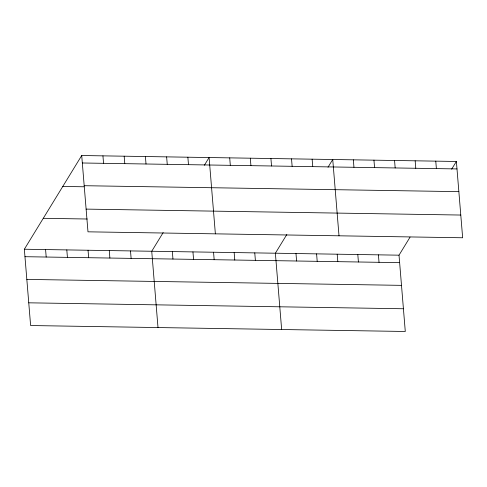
<?xml version="1.0" encoding="UTF-8"?>
<svg xmlns="http://www.w3.org/2000/svg" width="487" height="487" viewBox="0 0 487 487"><rect width="100%" height="100%" fill="white"/><g stroke="black" fill="none" stroke-linecap="round" stroke-linejoin="round"><path stroke-width="0.73" d="M410.06 237.139L399.017 255.176L405.287 331.477L30.62 325.535L24.35 249.234L81.713 155.523L456.38 161.465L462.65 237.766L87.983 231.824L81.713 155.523M163.175 232.573L151.737 251.255L158.007 327.556M204.363 165.276L209.093 157.544L215.37 233.845M286.813 234.533L275.374 253.216L281.65 329.516M328.007 167.236L332.737 159.505L339.007 235.805M451.644 169.196L456.38 161.465M82.321 162.987L456.989 168.928M84.19 185.705L458.857 191.647M62.78 186.448L84.014 186.783M86.114 209.106L460.781 215.047M43.276 218.31L87.258 219.01M24.35 249.234L399.017 255.176M24.965 256.698L399.632 262.639M26.834 279.41L401.501 285.358M28.757 302.817L403.425 308.758M435.768 161.142L436.382 168.599M415.161 160.813L415.776 168.277M394.555 160.485L395.17 167.948M373.949 160.156L374.564 167.619M378.411 254.847L379.026 262.31M353.343 159.833L353.958 167.297M357.805 254.524L358.42 261.988M337.199 254.196L337.814 261.659M312.13 159.176L312.745 166.639M316.593 253.867L317.201 261.33M291.524 158.853L292.139 166.317M295.986 253.544L296.595 261.002M270.918 158.525L271.533 165.988M250.312 158.196L250.921 165.659M254.768 252.887L255.383 260.35M229.706 157.873L230.314 165.33M234.162 252.564L234.777 260.021M213.556 252.236L214.17 259.699M187.866 157.21L188.481 164.667M192.949 251.907L193.564 259.37M166.633 156.869L167.248 164.332M172.343 251.584L172.958 259.041M145.406 156.534L146.015 163.997M124.173 156.199L124.788 163.656M130.504 250.921L131.119 258.378M102.94 155.858L103.554 163.322M109.277 250.58L109.885 258.043M88.044 250.245L88.658 257.708M66.81 249.91L67.425 257.367M45.583 249.569L46.192 257.033"/></g></svg>
